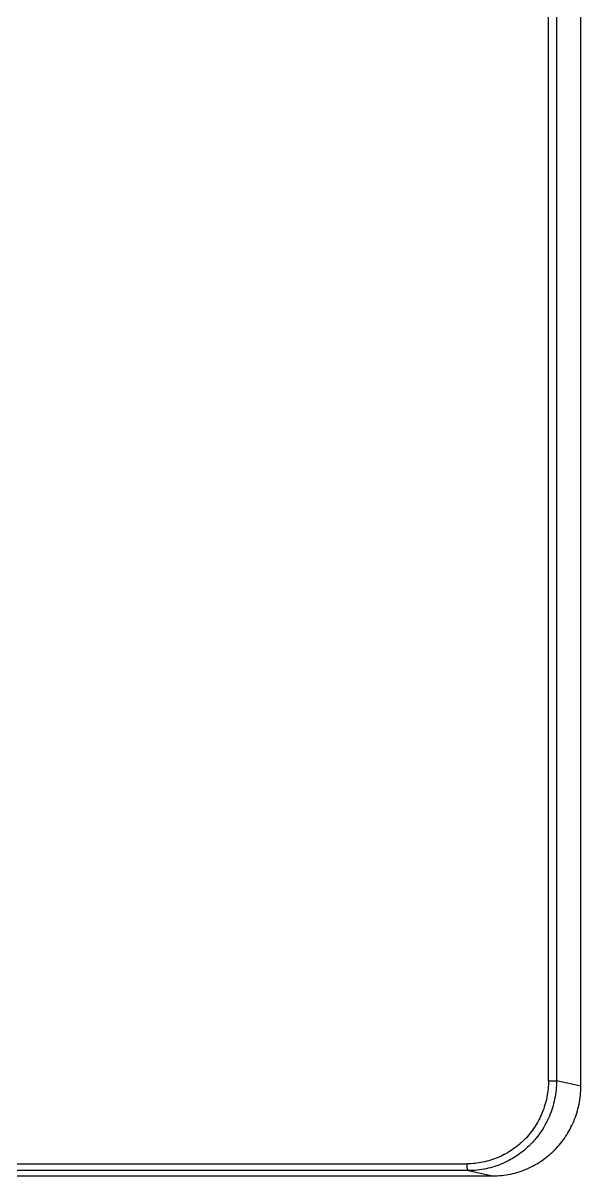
# Model space of a CAD drawing. Header units: millimetres. Extents: x -33000 to 294000, y 0 to 42408.
# Drawn here: x 20284.6 to 20365.2, y 18414.6 to 18581.1 of the extents above; entities that cross this region are included whole.
import ezdxf

# ---------------------------------------------------------------- set-up
doc = ezdxf.new("R2010")
doc.units = ezdxf.units.MM
doc.header["$LTSCALE"] = 50
doc.layers.add('arch', color=8, linetype='Continuous')

msp = doc.modelspace()

# ---------------------------------------------------------------- linework, layer by layer
at = {"layer": 'arch'}
for p, q in [((20360.52, 18428.3), (20360.52, 18680.75)), ((20361.68, 18680.76), (20361.68, 18428.3)), ((20365.2, 18427.54), (20365.2, 18681.52)), ((20365.22, 18427.53), (20365.22, 18681.52)), ((20365.2, 18427.54), (20361.68, 18428.3)), ((20168.99, 18416.31), (20348.76, 18416.31)), ((20348.94, 18415.32), (20169.17, 18415.32)), ((20171.19, 18414.55), (20352.46, 18414.55)), ((20348.94, 18415.32), (20352.46, 18414.55))]:
    msp.add_line(p, q, dxfattribs=at)
for points, knots in [([(20360.52, 18428.3), (20360.52, 18427.91), (20360.5, 18427.51), (20360.43, 18426.73), (20360.37, 18426.34), (20360.22, 18425.57), (20360.13, 18425.19), (20359.9, 18424.44), (20359.77, 18424.07), (20359.48, 18423.35), (20359.31, 18422.99), (20358.95, 18422.3), (20358.75, 18421.96), (20358.33, 18421.31), (20358.1, 18421), (20357.61, 18420.39), (20357.35, 18420.1), (20356.8, 18419.54), (20356.52, 18419.28), (20355.92, 18418.78), (20355.61, 18418.55), (20354.97, 18418.11), (20354.64, 18417.91), (20353.96, 18417.54), (20353.61, 18417.37), (20352.9, 18417.07), (20352.54, 18416.94), (20351.8, 18416.71), (20351.43, 18416.62), (20350.67, 18416.47), (20350.29, 18416.41), (20349.53, 18416.33), (20349.14, 18416.31), (20348.76, 18416.31)], [0, 0, 0, 0, 0.0625, 0.0625, 0.125, 0.125, 0.1875, 0.1875, 0.25, 0.25, 0.3125, 0.3125, 0.375, 0.375, 0.4375, 0.4375, 0.5, 0.5, 0.5625, 0.5625, 0.625, 0.625, 0.6875, 0.6875, 0.75, 0.75, 0.8125, 0.8125, 0.875, 0.875, 0.9375, 0.9375, 1, 1, 1, 1]), ([(20361.68, 18428.3), (20361.68, 18427.85), (20361.66, 18427.4), (20361.57, 18426.52), (20361.5, 18426.09), (20361.33, 18425.23), (20361.22, 18424.81), (20360.97, 18423.99), (20360.82, 18423.59), (20360.49, 18422.81), (20360.31, 18422.43), (20359.91, 18421.69), (20359.7, 18421.34), (20359.24, 18420.65), (20359, 18420.32), (20358.62, 18419.85), (20358.49, 18419.7), (20358.29, 18419.48), (20358.19, 18419.37), (20358.08, 18419.26), (20358.01, 18419.19), (20357.98, 18419.15), (20357.67, 18418.83), (20357.37, 18418.56), (20356.76, 18418.04), (20356.43, 18417.79), (20355.76, 18417.33), (20355.41, 18417.11), (20354.69, 18416.71), (20354.32, 18416.52), (20353.55, 18416.19), (20353.16, 18416.04), (20352.35, 18415.78), (20351.94, 18415.67), (20351.1, 18415.5), (20350.68, 18415.43), (20349.81, 18415.34), (20349.38, 18415.32), (20348.94, 18415.32)], [0, 0, 0, 0, 0.0625, 0.0625, 0.125, 0.125, 0.1875, 0.1875, 0.25, 0.25, 0.3125, 0.3125, 0.375, 0.375, 0.4375, 0.4375, 0.46875, 0.46875, 0.484375, 0.492188, 0.492188, 0.5, 0.5, 0.5625, 0.5625, 0.625, 0.625, 0.6875, 0.6875, 0.75, 0.75, 0.8125, 0.8125, 0.875, 0.875, 0.9375, 0.9375, 1, 1, 1, 1]), ([(20352.46, 18414.55), (20352.9, 18414.55), (20353.33, 18414.58), (20354.2, 18414.67), (20354.62, 18414.74), (20355.46, 18414.91), (20355.87, 18415.02), (20356.68, 18415.28), (20357.07, 18415.43), (20357.84, 18415.76), (20358.21, 18415.95), (20358.93, 18416.35), (20359.28, 18416.56), (20359.95, 18417.03), (20360.28, 18417.28), (20360.74, 18417.67), (20360.89, 18417.8), (20361.11, 18418), (20361.22, 18418.11), (20361.32, 18418.21), (20361.4, 18418.28), (20361.43, 18418.32), (20361.74, 18418.64), (20362.01, 18418.94), (20362.52, 18419.56), (20362.77, 18419.89), (20363.22, 18420.58), (20363.44, 18420.93), (20363.83, 18421.67), (20364.01, 18422.05), (20364.34, 18422.83), (20364.49, 18423.23), (20364.74, 18424.05), (20364.85, 18424.47), (20365.02, 18425.33), (20365.09, 18425.76), (20365.18, 18426.64), (20365.2, 18427.09), (20365.2, 18427.54)], [0, 0, 0, 0, 0.0625, 0.0625, 0.125, 0.125, 0.1875, 0.1875, 0.25, 0.25, 0.3125, 0.3125, 0.375, 0.375, 0.4375, 0.4375, 0.46875, 0.46875, 0.484375, 0.492187, 0.492187, 0.5, 0.5, 0.5625, 0.5625, 0.625, 0.625, 0.6875, 0.6875, 0.75, 0.75, 0.8125, 0.8125, 0.875, 0.875, 0.9375, 0.9375, 1, 1, 1, 1]), ([(20360.52, 18428.3), (20360.58, 18428.3), (20360.65, 18428.3), (20360.77, 18428.3), (20360.84, 18428.3), (20360.96, 18428.3), (20361.02, 18428.3), (20361.14, 18428.3), (20361.2, 18428.3), (20361.3, 18428.3), (20361.35, 18428.3), (20361.44, 18428.3), (20361.49, 18428.3), (20361.56, 18428.3), (20361.59, 18428.3), (20361.65, 18428.3), (20361.67, 18428.3), (20361.68, 18428.3)], [0, 0, 0, 0, 0.125, 0.125, 0.25, 0.25, 0.375, 0.375, 0.5, 0.5, 0.625, 0.625, 0.75, 0.75, 0.875, 0.875, 1, 1, 1, 1]), ([(20348.94, 18415.32), (20348.93, 18415.32), (20348.91, 18415.33), (20348.89, 18415.36), (20348.88, 18415.38), (20348.86, 18415.43), (20348.85, 18415.46), (20348.83, 18415.54), (20348.82, 18415.58), (20348.8, 18415.67), (20348.79, 18415.72), (20348.78, 18415.83), (20348.78, 18415.88), (20348.77, 18416), (20348.76, 18416.06), (20348.76, 18416.19), (20348.76, 18416.25), (20348.76, 18416.31)], [0, 0, 0, 0, 0.125, 0.125, 0.25, 0.25, 0.375, 0.375, 0.5, 0.5, 0.625, 0.625, 0.75, 0.75, 0.875, 0.875, 1, 1, 1, 1])]:
    msp.add_open_spline(points, degree=3, knots=knots, dxfattribs=at)

doc.saveas('drawing.dxf')
